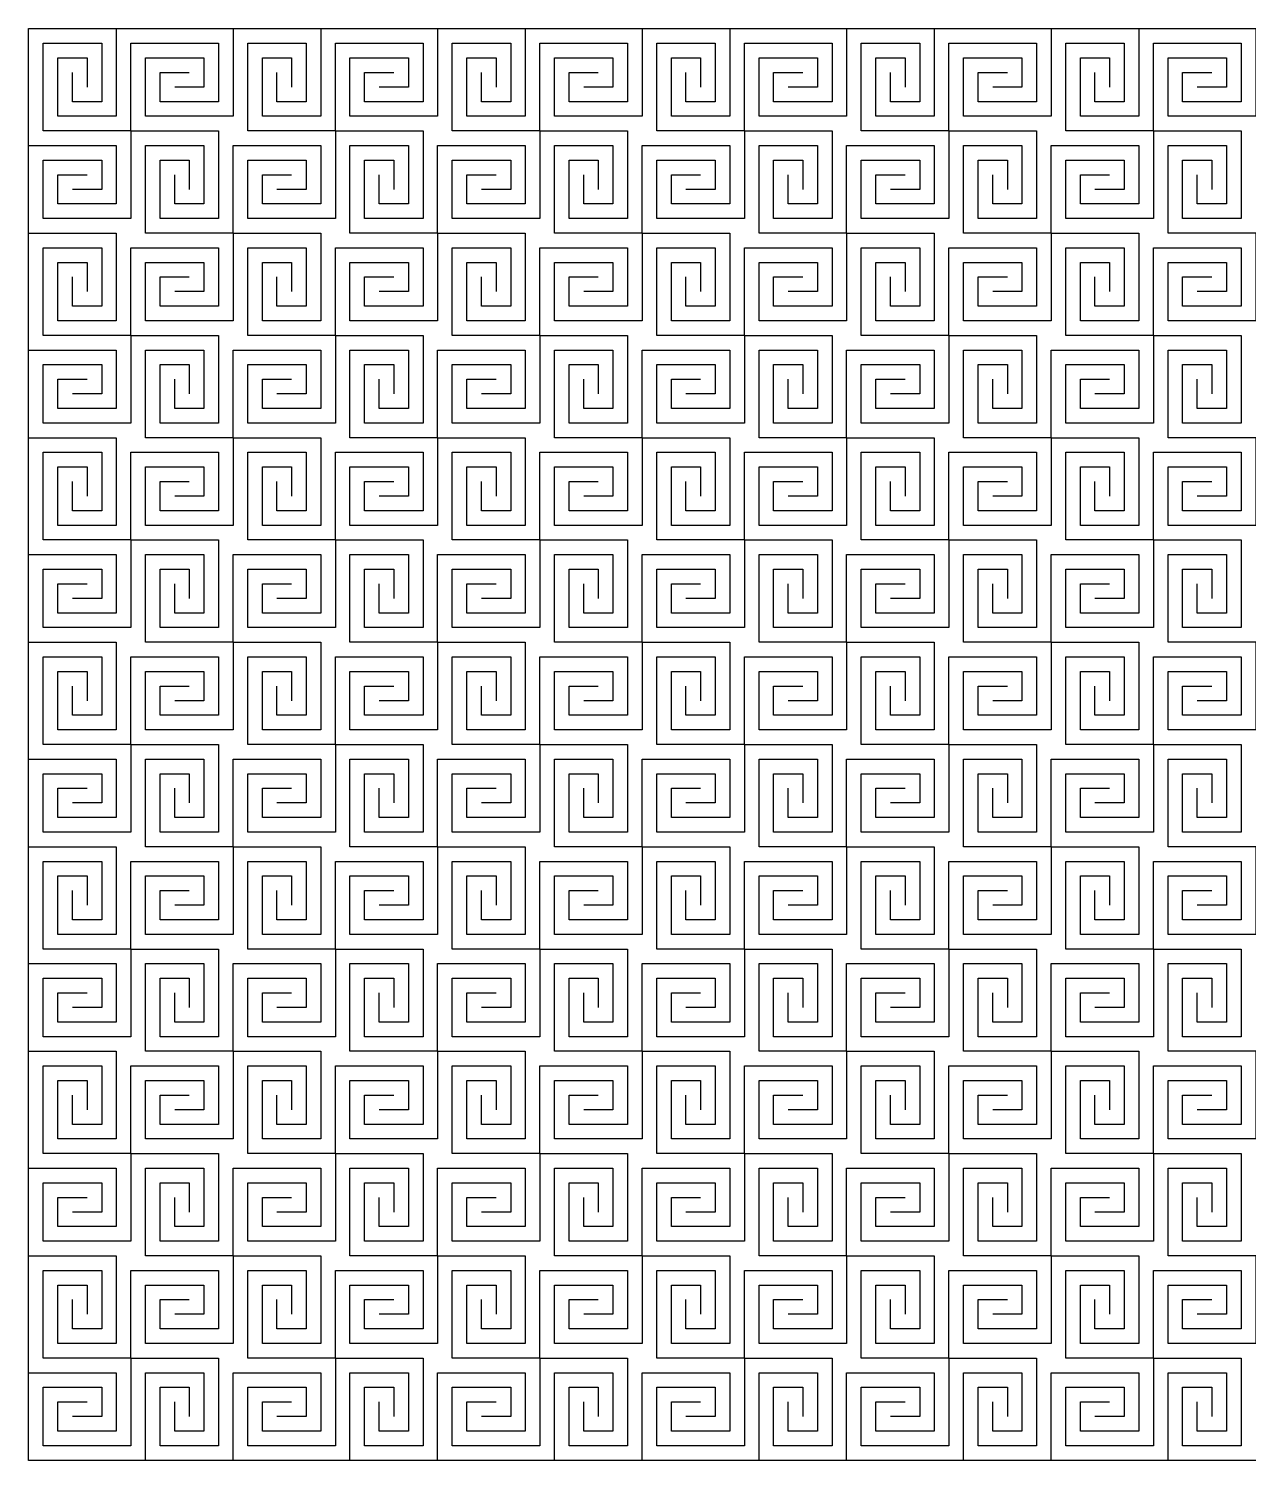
# Model space of a CAD drawing. Header units: millimetres. Extents: x 0 to 120, y 0 to 70.
# Drawn here: x 0 to 59.6, y 0 to 70 of the extents above; entities that cross this region are included whole.
import ezdxf

# ---------------------------------------------------------------- set-up
doc = ezdxf.new("R2010")
doc.units = ezdxf.units.MM
doc.layers.add('CUT', color=1, linetype='CONTINUOUS')

msp = doc.modelspace()

# ---------------------------------------------------------------- linework, layer by layer
at = {"layer": 'CUT'}
for points in [[(0, 70), (4.2857, 70), (4.2857, 65.7143), (1.4286, 65.7143), (1.4286, 68.5714), (2.8571, 68.5714), (2.8571, 67.1429)], [(0, 70), (120, 70), (120, 0), (0, 0), (0, 70)], [(10, 70), (10, 65.7143), (5.7143, 65.7143), (5.7143, 68.5714), (8.5714, 68.5714), (8.5714, 67.1429), (7.1429, 67.1429)], [(10, 70), (14.2857, 70), (14.2857, 65.7143), (11.4286, 65.7143), (11.4286, 68.5714), (12.8571, 68.5714), (12.8571, 67.1429)], [(20, 70), (20, 65.7143), (15.7143, 65.7143), (15.7143, 68.5714), (18.5714, 68.5714), (18.5714, 67.1429), (17.1429, 67.1429)], [(20, 70), (24.2857, 70), (24.2857, 65.7143), (21.4286, 65.7143), (21.4286, 68.5714), (22.8571, 68.5714), (22.8571, 67.1429)], [(30, 70), (30, 65.7143), (25.7143, 65.7143), (25.7143, 68.5714), (28.5714, 68.5714), (28.5714, 67.1429), (27.1429, 67.1429)], [(30, 70), (34.2857, 70), (34.2857, 65.7143), (31.4286, 65.7143), (31.4286, 68.5714), (32.8571, 68.5714), (32.8571, 67.1429)], [(40, 70), (40, 65.7143), (35.7143, 65.7143), (35.7143, 68.5714), (38.5714, 68.5714), (38.5714, 67.1429), (37.1429, 67.1429)], [(40, 70), (44.2857, 70), (44.2857, 65.7143), (41.4286, 65.7143), (41.4286, 68.5714), (42.8571, 68.5714), (42.8571, 67.1429)], [(50, 70), (50, 65.7143), (45.7143, 65.7143), (45.7143, 68.5714), (48.5714, 68.5714), (48.5714, 67.1429), (47.1429, 67.1429)], [(50, 70), (54.2857, 70), (54.2857, 65.7143), (51.4286, 65.7143), (51.4286, 68.5714), (52.8571, 68.5714), (52.8571, 67.1429)], [(60, 70), (60, 65.7143), (55.7143, 65.7143), (55.7143, 68.5714), (58.5714, 68.5714), (58.5714, 67.1429), (57.1429, 67.1429)], [(5, 65), (0.7143, 65), (0.7143, 69.2857), (3.5714, 69.2857), (3.5714, 66.4286), (2.1429, 66.4286), (2.1429, 67.8571)], [(5, 65), (5, 69.2857), (9.2857, 69.2857), (9.2857, 66.4286), (6.4286, 66.4286), (6.4286, 67.8571), (7.8571, 67.8571)], [(15, 65), (10.7143, 65), (10.7143, 69.2857), (13.5714, 69.2857), (13.5714, 66.4286), (12.1429, 66.4286), (12.1429, 67.8571)], [(15, 65), (15, 69.2857), (19.2857, 69.2857), (19.2857, 66.4286), (16.4286, 66.4286), (16.4286, 67.8571), (17.8571, 67.8571)], [(25, 65), (20.7143, 65), (20.7143, 69.2857), (23.5714, 69.2857), (23.5714, 66.4286), (22.1429, 66.4286), (22.1429, 67.8571)], [(25, 65), (25, 69.2857), (29.2857, 69.2857), (29.2857, 66.4286), (26.4286, 66.4286), (26.4286, 67.8571), (27.8571, 67.8571)], [(35, 65), (30.7143, 65), (30.7143, 69.2857), (33.5714, 69.2857), (33.5714, 66.4286), (32.1429, 66.4286), (32.1429, 67.8571)], [(35, 65), (35, 69.2857), (39.2857, 69.2857), (39.2857, 66.4286), (36.4286, 66.4286), (36.4286, 67.8571), (37.8571, 67.8571)], [(45, 65), (40.7143, 65), (40.7143, 69.2857), (43.5714, 69.2857), (43.5714, 66.4286), (42.1429, 66.4286), (42.1429, 67.8571)], [(45, 65), (45, 69.2857), (49.2857, 69.2857), (49.2857, 66.4286), (46.4286, 66.4286), (46.4286, 67.8571), (47.8571, 67.8571)], [(55, 65), (50.7143, 65), (50.7143, 69.2857), (53.5714, 69.2857), (53.5714, 66.4286), (52.1429, 66.4286), (52.1429, 67.8571)], [(55, 65), (55, 69.2857), (59.2857, 69.2857), (59.2857, 66.4286), (56.4286, 66.4286), (56.4286, 67.8571), (57.8571, 67.8571)], [(5, 65), (5, 60.7143), (0.7143, 60.7143), (0.7143, 63.5714), (3.5714, 63.5714), (3.5714, 62.1429), (2.1429, 62.1429)], [(5, 65), (9.2857, 65), (9.2857, 60.7143), (6.4286, 60.7143), (6.4286, 63.5714), (7.8571, 63.5714), (7.8571, 62.1429)], [(15, 65), (15, 60.7143), (10.7143, 60.7143), (10.7143, 63.5714), (13.5714, 63.5714), (13.5714, 62.1429), (12.1429, 62.1429)], [(15, 65), (19.2857, 65), (19.2857, 60.7143), (16.4286, 60.7143), (16.4286, 63.5714), (17.8571, 63.5714), (17.8571, 62.1429)], [(25, 65), (25, 60.7143), (20.7143, 60.7143), (20.7143, 63.5714), (23.5714, 63.5714), (23.5714, 62.1429), (22.1429, 62.1429)], [(25, 65), (29.2857, 65), (29.2857, 60.7143), (26.4286, 60.7143), (26.4286, 63.5714), (27.8571, 63.5714), (27.8571, 62.1429)], [(35, 65), (35, 60.7143), (30.7143, 60.7143), (30.7143, 63.5714), (33.5714, 63.5714), (33.5714, 62.1429), (32.1429, 62.1429)], [(35, 65), (39.2857, 65), (39.2857, 60.7143), (36.4286, 60.7143), (36.4286, 63.5714), (37.8571, 63.5714), (37.8571, 62.1429)], [(45, 65), (45, 60.7143), (40.7143, 60.7143), (40.7143, 63.5714), (43.5714, 63.5714), (43.5714, 62.1429), (42.1429, 62.1429)], [(45, 65), (49.2857, 65), (49.2857, 60.7143), (46.4286, 60.7143), (46.4286, 63.5714), (47.8571, 63.5714), (47.8571, 62.1429)], [(55, 65), (55, 60.7143), (50.7143, 60.7143), (50.7143, 63.5714), (53.5714, 63.5714), (53.5714, 62.1429), (52.1429, 62.1429)], [(55, 65), (59.2857, 65), (59.2857, 60.7143), (56.4286, 60.7143), (56.4286, 63.5714), (57.8571, 63.5714), (57.8571, 62.1429)], [(0, 60), (0, 64.2857), (4.2857, 64.2857), (4.2857, 61.4286), (1.4286, 61.4286), (1.4286, 62.8571), (2.8571, 62.8571)], [(10, 60), (5.7143, 60), (5.7143, 64.2857), (8.5714, 64.2857), (8.5714, 61.4286), (7.1429, 61.4286), (7.1429, 62.8571)], [(10, 60), (10, 64.2857), (14.2857, 64.2857), (14.2857, 61.4286), (11.4286, 61.4286), (11.4286, 62.8571), (12.8571, 62.8571)], [(20, 60), (15.7143, 60), (15.7143, 64.2857), (18.5714, 64.2857), (18.5714, 61.4286), (17.1429, 61.4286), (17.1429, 62.8571)], [(20, 60), (20, 64.2857), (24.2857, 64.2857), (24.2857, 61.4286), (21.4286, 61.4286), (21.4286, 62.8571), (22.8571, 62.8571)], [(30, 60), (25.7143, 60), (25.7143, 64.2857), (28.5714, 64.2857), (28.5714, 61.4286), (27.1429, 61.4286), (27.1429, 62.8571)], [(30, 60), (30, 64.2857), (34.2857, 64.2857), (34.2857, 61.4286), (31.4286, 61.4286), (31.4286, 62.8571), (32.8571, 62.8571)], [(40, 60), (35.7143, 60), (35.7143, 64.2857), (38.5714, 64.2857), (38.5714, 61.4286), (37.1429, 61.4286), (37.1429, 62.8571)], [(40, 60), (40, 64.2857), (44.2857, 64.2857), (44.2857, 61.4286), (41.4286, 61.4286), (41.4286, 62.8571), (42.8571, 62.8571)], [(50, 60), (45.7143, 60), (45.7143, 64.2857), (48.5714, 64.2857), (48.5714, 61.4286), (47.1429, 61.4286), (47.1429, 62.8571)], [(50, 60), (50, 64.2857), (54.2857, 64.2857), (54.2857, 61.4286), (51.4286, 61.4286), (51.4286, 62.8571), (52.8571, 62.8571)], [(60, 60), (55.7143, 60), (55.7143, 64.2857), (58.5714, 64.2857), (58.5714, 61.4286), (57.1429, 61.4286), (57.1429, 62.8571)], [(0, 60), (4.2857, 60), (4.2857, 55.7143), (1.4286, 55.7143), (1.4286, 58.5714), (2.8571, 58.5714), (2.8571, 57.1429)], [(10, 60), (10, 55.7143), (5.7143, 55.7143), (5.7143, 58.5714), (8.5714, 58.5714), (8.5714, 57.1429), (7.1429, 57.1429)], [(10, 60), (14.2857, 60), (14.2857, 55.7143), (11.4286, 55.7143), (11.4286, 58.5714), (12.8571, 58.5714), (12.8571, 57.1429)], [(20, 60), (20, 55.7143), (15.7143, 55.7143), (15.7143, 58.5714), (18.5714, 58.5714), (18.5714, 57.1429), (17.1429, 57.1429)], [(20, 60), (24.2857, 60), (24.2857, 55.7143), (21.4286, 55.7143), (21.4286, 58.5714), (22.8571, 58.5714), (22.8571, 57.1429)], [(30, 60), (30, 55.7143), (25.7143, 55.7143), (25.7143, 58.5714), (28.5714, 58.5714), (28.5714, 57.1429), (27.1429, 57.1429)], [(30, 60), (34.2857, 60), (34.2857, 55.7143), (31.4286, 55.7143), (31.4286, 58.5714), (32.8571, 58.5714), (32.8571, 57.1429)], [(40, 60), (40, 55.7143), (35.7143, 55.7143), (35.7143, 58.5714), (38.5714, 58.5714), (38.5714, 57.1429), (37.1429, 57.1429)], [(40, 60), (44.2857, 60), (44.2857, 55.7143), (41.4286, 55.7143), (41.4286, 58.5714), (42.8571, 58.5714), (42.8571, 57.1429)], [(50, 60), (50, 55.7143), (45.7143, 55.7143), (45.7143, 58.5714), (48.5714, 58.5714), (48.5714, 57.1429), (47.1429, 57.1429)], [(50, 60), (54.2857, 60), (54.2857, 55.7143), (51.4286, 55.7143), (51.4286, 58.5714), (52.8571, 58.5714), (52.8571, 57.1429)], [(60, 60), (60, 55.7143), (55.7143, 55.7143), (55.7143, 58.5714), (58.5714, 58.5714), (58.5714, 57.1429), (57.1429, 57.1429)], [(5, 55), (0.7143, 55), (0.7143, 59.2857), (3.5714, 59.2857), (3.5714, 56.4286), (2.1429, 56.4286), (2.1429, 57.8571)], [(5, 55), (5, 59.2857), (9.2857, 59.2857), (9.2857, 56.4286), (6.4286, 56.4286), (6.4286, 57.8571), (7.8571, 57.8571)], [(15, 55), (10.7143, 55), (10.7143, 59.2857), (13.5714, 59.2857), (13.5714, 56.4286), (12.1429, 56.4286), (12.1429, 57.8571)], [(15, 55), (15, 59.2857), (19.2857, 59.2857), (19.2857, 56.4286), (16.4286, 56.4286), (16.4286, 57.8571), (17.8571, 57.8571)], [(25, 55), (20.7143, 55), (20.7143, 59.2857), (23.5714, 59.2857), (23.5714, 56.4286), (22.1429, 56.4286), (22.1429, 57.8571)], [(25, 55), (25, 59.2857), (29.2857, 59.2857), (29.2857, 56.4286), (26.4286, 56.4286), (26.4286, 57.8571), (27.8571, 57.8571)], [(35, 55), (30.7143, 55), (30.7143, 59.2857), (33.5714, 59.2857), (33.5714, 56.4286), (32.1429, 56.4286), (32.1429, 57.8571)], [(35, 55), (35, 59.2857), (39.2857, 59.2857), (39.2857, 56.4286), (36.4286, 56.4286), (36.4286, 57.8571), (37.8571, 57.8571)], [(45, 55), (40.7143, 55), (40.7143, 59.2857), (43.5714, 59.2857), (43.5714, 56.4286), (42.1429, 56.4286), (42.1429, 57.8571)], [(45, 55), (45, 59.2857), (49.2857, 59.2857), (49.2857, 56.4286), (46.4286, 56.4286), (46.4286, 57.8571), (47.8571, 57.8571)], [(55, 55), (50.7143, 55), (50.7143, 59.2857), (53.5714, 59.2857), (53.5714, 56.4286), (52.1429, 56.4286), (52.1429, 57.8571)], [(55, 55), (55, 59.2857), (59.2857, 59.2857), (59.2857, 56.4286), (56.4286, 56.4286), (56.4286, 57.8571), (57.8571, 57.8571)], [(5, 55), (5, 50.7143), (0.7143, 50.7143), (0.7143, 53.5714), (3.5714, 53.5714), (3.5714, 52.1429), (2.1429, 52.1429)], [(5, 55), (9.2857, 55), (9.2857, 50.7143), (6.4286, 50.7143), (6.4286, 53.5714), (7.8571, 53.5714), (7.8571, 52.1429)], [(15, 55), (15, 50.7143), (10.7143, 50.7143), (10.7143, 53.5714), (13.5714, 53.5714), (13.5714, 52.1429), (12.1429, 52.1429)], [(15, 55), (19.2857, 55), (19.2857, 50.7143), (16.4286, 50.7143), (16.4286, 53.5714), (17.8571, 53.5714), (17.8571, 52.1429)], [(25, 55), (25, 50.7143), (20.7143, 50.7143), (20.7143, 53.5714), (23.5714, 53.5714), (23.5714, 52.1429), (22.1429, 52.1429)], [(25, 55), (29.2857, 55), (29.2857, 50.7143), (26.4286, 50.7143), (26.4286, 53.5714), (27.8571, 53.5714), (27.8571, 52.1429)], [(35, 55), (35, 50.7143), (30.7143, 50.7143), (30.7143, 53.5714), (33.5714, 53.5714), (33.5714, 52.1429), (32.1429, 52.1429)], [(35, 55), (39.2857, 55), (39.2857, 50.7143), (36.4286, 50.7143), (36.4286, 53.5714), (37.8571, 53.5714), (37.8571, 52.1429)], [(45, 55), (45, 50.7143), (40.7143, 50.7143), (40.7143, 53.5714), (43.5714, 53.5714), (43.5714, 52.1429), (42.1429, 52.1429)], [(45, 55), (49.2857, 55), (49.2857, 50.7143), (46.4286, 50.7143), (46.4286, 53.5714), (47.8571, 53.5714), (47.8571, 52.1429)], [(55, 55), (55, 50.7143), (50.7143, 50.7143), (50.7143, 53.5714), (53.5714, 53.5714), (53.5714, 52.1429), (52.1429, 52.1429)], [(55, 55), (59.2857, 55), (59.2857, 50.7143), (56.4286, 50.7143), (56.4286, 53.5714), (57.8571, 53.5714), (57.8571, 52.1429)], [(0, 50), (0, 54.2857), (4.2857, 54.2857), (4.2857, 51.4286), (1.4286, 51.4286), (1.4286, 52.8571), (2.8571, 52.8571)], [(10, 50), (5.7143, 50), (5.7143, 54.2857), (8.5714, 54.2857), (8.5714, 51.4286), (7.1429, 51.4286), (7.1429, 52.8571)], [(10, 50), (10, 54.2857), (14.2857, 54.2857), (14.2857, 51.4286), (11.4286, 51.4286), (11.4286, 52.8571), (12.8571, 52.8571)], [(20, 50), (15.7143, 50), (15.7143, 54.2857), (18.5714, 54.2857), (18.5714, 51.4286), (17.1429, 51.4286), (17.1429, 52.8571)], [(20, 50), (20, 54.2857), (24.2857, 54.2857), (24.2857, 51.4286), (21.4286, 51.4286), (21.4286, 52.8571), (22.8571, 52.8571)], [(30, 50), (25.7143, 50), (25.7143, 54.2857), (28.5714, 54.2857), (28.5714, 51.4286), (27.1429, 51.4286), (27.1429, 52.8571)], [(30, 50), (30, 54.2857), (34.2857, 54.2857), (34.2857, 51.4286), (31.4286, 51.4286), (31.4286, 52.8571), (32.8571, 52.8571)], [(40, 50), (35.7143, 50), (35.7143, 54.2857), (38.5714, 54.2857), (38.5714, 51.4286), (37.1429, 51.4286), (37.1429, 52.8571)], [(40, 50), (40, 54.2857), (44.2857, 54.2857), (44.2857, 51.4286), (41.4286, 51.4286), (41.4286, 52.8571), (42.8571, 52.8571)], [(50, 50), (45.7143, 50), (45.7143, 54.2857), (48.5714, 54.2857), (48.5714, 51.4286), (47.1429, 51.4286), (47.1429, 52.8571)], [(50, 50), (50, 54.2857), (54.2857, 54.2857), (54.2857, 51.4286), (51.4286, 51.4286), (51.4286, 52.8571), (52.8571, 52.8571)], [(60, 50), (55.7143, 50), (55.7143, 54.2857), (58.5714, 54.2857), (58.5714, 51.4286), (57.1429, 51.4286), (57.1429, 52.8571)], [(0, 50), (4.2857, 50), (4.2857, 45.7143), (1.4286, 45.7143), (1.4286, 48.5714), (2.8571, 48.5714), (2.8571, 47.1429)], [(10, 50), (10, 45.7143), (5.7143, 45.7143), (5.7143, 48.5714), (8.5714, 48.5714), (8.5714, 47.1429), (7.1429, 47.1429)], [(10, 50), (14.2857, 50), (14.2857, 45.7143), (11.4286, 45.7143), (11.4286, 48.5714), (12.8571, 48.5714), (12.8571, 47.1429)], [(20, 50), (20, 45.7143), (15.7143, 45.7143), (15.7143, 48.5714), (18.5714, 48.5714), (18.5714, 47.1429), (17.1429, 47.1429)], [(20, 50), (24.2857, 50), (24.2857, 45.7143), (21.4286, 45.7143), (21.4286, 48.5714), (22.8571, 48.5714), (22.8571, 47.1429)], [(30, 50), (30, 45.7143), (25.7143, 45.7143), (25.7143, 48.5714), (28.5714, 48.5714), (28.5714, 47.1429), (27.1429, 47.1429)], [(30, 50), (34.2857, 50), (34.2857, 45.7143), (31.4286, 45.7143), (31.4286, 48.5714), (32.8571, 48.5714), (32.8571, 47.1429)], [(40, 50), (40, 45.7143), (35.7143, 45.7143), (35.7143, 48.5714), (38.5714, 48.5714), (38.5714, 47.1429), (37.1429, 47.1429)], [(40, 50), (44.2857, 50), (44.2857, 45.7143), (41.4286, 45.7143), (41.4286, 48.5714), (42.8571, 48.5714), (42.8571, 47.1429)], [(50, 50), (50, 45.7143), (45.7143, 45.7143), (45.7143, 48.5714), (48.5714, 48.5714), (48.5714, 47.1429), (47.1429, 47.1429)], [(50, 50), (54.2857, 50), (54.2857, 45.7143), (51.4286, 45.7143), (51.4286, 48.5714), (52.8571, 48.5714), (52.8571, 47.1429)], [(60, 50), (60, 45.7143), (55.7143, 45.7143), (55.7143, 48.5714), (58.5714, 48.5714), (58.5714, 47.1429), (57.1429, 47.1429)], [(5, 45), (0.7143, 45), (0.7143, 49.2857), (3.5714, 49.2857), (3.5714, 46.4286), (2.1429, 46.4286), (2.1429, 47.8571)], [(5, 45), (5, 49.2857), (9.2857, 49.2857), (9.2857, 46.4286), (6.4286, 46.4286), (6.4286, 47.8571), (7.8571, 47.8571)], [(15, 45), (10.7143, 45), (10.7143, 49.2857), (13.5714, 49.2857), (13.5714, 46.4286), (12.1429, 46.4286), (12.1429, 47.8571)], [(15, 45), (15, 49.2857), (19.2857, 49.2857), (19.2857, 46.4286), (16.4286, 46.4286), (16.4286, 47.8571), (17.8571, 47.8571)], [(25, 45), (20.7143, 45), (20.7143, 49.2857), (23.5714, 49.2857), (23.5714, 46.4286), (22.1429, 46.4286), (22.1429, 47.8571)], [(25, 45), (25, 49.2857), (29.2857, 49.2857), (29.2857, 46.4286), (26.4286, 46.4286), (26.4286, 47.8571), (27.8571, 47.8571)], [(35, 45), (30.7143, 45), (30.7143, 49.2857), (33.5714, 49.2857), (33.5714, 46.4286), (32.1429, 46.4286), (32.1429, 47.8571)], [(35, 45), (35, 49.2857), (39.2857, 49.2857), (39.2857, 46.4286), (36.4286, 46.4286), (36.4286, 47.8571), (37.8571, 47.8571)], [(45, 45), (40.7143, 45), (40.7143, 49.2857), (43.5714, 49.2857), (43.5714, 46.4286), (42.1429, 46.4286), (42.1429, 47.8571)], [(45, 45), (45, 49.2857), (49.2857, 49.2857), (49.2857, 46.4286), (46.4286, 46.4286), (46.4286, 47.8571), (47.8571, 47.8571)], [(55, 45), (50.7143, 45), (50.7143, 49.2857), (53.5714, 49.2857), (53.5714, 46.4286), (52.1429, 46.4286), (52.1429, 47.8571)], [(55, 45), (55, 49.2857), (59.2857, 49.2857), (59.2857, 46.4286), (56.4286, 46.4286), (56.4286, 47.8571), (57.8571, 47.8571)], [(5, 45), (5, 40.7143), (0.7143, 40.7143), (0.7143, 43.5714), (3.5714, 43.5714), (3.5714, 42.1429), (2.1429, 42.1429)], [(5, 45), (9.2857, 45), (9.2857, 40.7143), (6.4286, 40.7143), (6.4286, 43.5714), (7.8571, 43.5714), (7.8571, 42.1429)], [(15, 45), (15, 40.7143), (10.7143, 40.7143), (10.7143, 43.5714), (13.5714, 43.5714), (13.5714, 42.1429), (12.1429, 42.1429)], [(15, 45), (19.2857, 45), (19.2857, 40.7143), (16.4286, 40.7143), (16.4286, 43.5714), (17.8571, 43.5714), (17.8571, 42.1429)], [(25, 45), (25, 40.7143), (20.7143, 40.7143), (20.7143, 43.5714), (23.5714, 43.5714), (23.5714, 42.1429), (22.1429, 42.1429)], [(25, 45), (29.2857, 45), (29.2857, 40.7143), (26.4286, 40.7143), (26.4286, 43.5714), (27.8571, 43.5714), (27.8571, 42.1429)], [(35, 45), (35, 40.7143), (30.7143, 40.7143), (30.7143, 43.5714), (33.5714, 43.5714), (33.5714, 42.1429), (32.1429, 42.1429)], [(35, 45), (39.2857, 45), (39.2857, 40.7143), (36.4286, 40.7143), (36.4286, 43.5714), (37.8571, 43.5714), (37.8571, 42.1429)], [(45, 45), (45, 40.7143), (40.7143, 40.7143), (40.7143, 43.5714), (43.5714, 43.5714), (43.5714, 42.1429), (42.1429, 42.1429)], [(45, 45), (49.2857, 45), (49.2857, 40.7143), (46.4286, 40.7143), (46.4286, 43.5714), (47.8571, 43.5714), (47.8571, 42.1429)], [(55, 45), (55, 40.7143), (50.7143, 40.7143), (50.7143, 43.5714), (53.5714, 43.5714), (53.5714, 42.1429), (52.1429, 42.1429)], [(55, 45), (59.2857, 45), (59.2857, 40.7143), (56.4286, 40.7143), (56.4286, 43.5714), (57.8571, 43.5714), (57.8571, 42.1429)], [(0, 40), (0, 44.2857), (4.2857, 44.2857), (4.2857, 41.4286), (1.4286, 41.4286), (1.4286, 42.8571), (2.8571, 42.8571)], [(10, 40), (5.7143, 40), (5.7143, 44.2857), (8.5714, 44.2857), (8.5714, 41.4286), (7.1429, 41.4286), (7.1429, 42.8571)], [(10, 40), (10, 44.2857), (14.2857, 44.2857), (14.2857, 41.4286), (11.4286, 41.4286), (11.4286, 42.8571), (12.8571, 42.8571)], [(20, 40), (15.7143, 40), (15.7143, 44.2857), (18.5714, 44.2857), (18.5714, 41.4286), (17.1429, 41.4286), (17.1429, 42.8571)], [(20, 40), (20, 44.2857), (24.2857, 44.2857), (24.2857, 41.4286), (21.4286, 41.4286), (21.4286, 42.8571), (22.8571, 42.8571)], [(30, 40), (25.7143, 40), (25.7143, 44.2857), (28.5714, 44.2857), (28.5714, 41.4286), (27.1429, 41.4286), (27.1429, 42.8571)], [(30, 40), (30, 44.2857), (34.2857, 44.2857), (34.2857, 41.4286), (31.4286, 41.4286), (31.4286, 42.8571), (32.8571, 42.8571)], [(40, 40), (35.7143, 40), (35.7143, 44.2857), (38.5714, 44.2857), (38.5714, 41.4286), (37.1429, 41.4286), (37.1429, 42.8571)], [(40, 40), (40, 44.2857), (44.2857, 44.2857), (44.2857, 41.4286), (41.4286, 41.4286), (41.4286, 42.8571), (42.8571, 42.8571)], [(50, 40), (45.7143, 40), (45.7143, 44.2857), (48.5714, 44.2857), (48.5714, 41.4286), (47.1429, 41.4286), (47.1429, 42.8571)], [(50, 40), (50, 44.2857), (54.2857, 44.2857), (54.2857, 41.4286), (51.4286, 41.4286), (51.4286, 42.8571), (52.8571, 42.8571)], [(60, 40), (55.7143, 40), (55.7143, 44.2857), (58.5714, 44.2857), (58.5714, 41.4286), (57.1429, 41.4286), (57.1429, 42.8571)], [(0, 40), (4.2857, 40), (4.2857, 35.7143), (1.4286, 35.7143), (1.4286, 38.5714), (2.8571, 38.5714), (2.8571, 37.1429)], [(10, 40), (10, 35.7143), (5.7143, 35.7143), (5.7143, 38.5714), (8.5714, 38.5714), (8.5714, 37.1429), (7.1429, 37.1429)], [(10, 40), (14.2857, 40), (14.2857, 35.7143), (11.4286, 35.7143), (11.4286, 38.5714), (12.8571, 38.5714), (12.8571, 37.1429)], [(20, 40), (20, 35.7143), (15.7143, 35.7143), (15.7143, 38.5714), (18.5714, 38.5714), (18.5714, 37.1429), (17.1429, 37.1429)], [(20, 40), (24.2857, 40), (24.2857, 35.7143), (21.4286, 35.7143), (21.4286, 38.5714), (22.8571, 38.5714), (22.8571, 37.1429)], [(30, 40), (30, 35.7143), (25.7143, 35.7143), (25.7143, 38.5714), (28.5714, 38.5714), (28.5714, 37.1429), (27.1429, 37.1429)], [(30, 40), (34.2857, 40), (34.2857, 35.7143), (31.4286, 35.7143), (31.4286, 38.5714), (32.8571, 38.5714), (32.8571, 37.1429)], [(40, 40), (40, 35.7143), (35.7143, 35.7143), (35.7143, 38.5714), (38.5714, 38.5714), (38.5714, 37.1429), (37.1429, 37.1429)], [(40, 40), (44.2857, 40), (44.2857, 35.7143), (41.4286, 35.7143), (41.4286, 38.5714), (42.8571, 38.5714), (42.8571, 37.1429)], [(50, 40), (50, 35.7143), (45.7143, 35.7143), (45.7143, 38.5714), (48.5714, 38.5714), (48.5714, 37.1429), (47.1429, 37.1429)], [(50, 40), (54.2857, 40), (54.2857, 35.7143), (51.4286, 35.7143), (51.4286, 38.5714), (52.8571, 38.5714), (52.8571, 37.1429)], [(60, 40), (60, 35.7143), (55.7143, 35.7143), (55.7143, 38.5714), (58.5714, 38.5714), (58.5714, 37.1429), (57.1429, 37.1429)], [(5, 35), (0.7143, 35), (0.7143, 39.2857), (3.5714, 39.2857), (3.5714, 36.4286), (2.1429, 36.4286), (2.1429, 37.8571)], [(5, 35), (5, 39.2857), (9.2857, 39.2857), (9.2857, 36.4286), (6.4286, 36.4286), (6.4286, 37.8571), (7.8571, 37.8571)], [(15, 35), (10.7143, 35), (10.7143, 39.2857), (13.5714, 39.2857), (13.5714, 36.4286), (12.1429, 36.4286), (12.1429, 37.8571)], [(15, 35), (15, 39.2857), (19.2857, 39.2857), (19.2857, 36.4286), (16.4286, 36.4286), (16.4286, 37.8571), (17.8571, 37.8571)], [(25, 35), (20.7143, 35), (20.7143, 39.2857), (23.5714, 39.2857), (23.5714, 36.4286), (22.1429, 36.4286), (22.1429, 37.8571)], [(25, 35), (25, 39.2857), (29.2857, 39.2857), (29.2857, 36.4286), (26.4286, 36.4286), (26.4286, 37.8571), (27.8571, 37.8571)], [(35, 35), (30.7143, 35), (30.7143, 39.2857), (33.5714, 39.2857), (33.5714, 36.4286), (32.1429, 36.4286), (32.1429, 37.8571)], [(35, 35), (35, 39.2857), (39.2857, 39.2857), (39.2857, 36.4286), (36.4286, 36.4286), (36.4286, 37.8571), (37.8571, 37.8571)], [(45, 35), (40.7143, 35), (40.7143, 39.2857), (43.5714, 39.2857), (43.5714, 36.4286), (42.1429, 36.4286), (42.1429, 37.8571)], [(45, 35), (45, 39.2857), (49.2857, 39.2857), (49.2857, 36.4286), (46.4286, 36.4286), (46.4286, 37.8571), (47.8571, 37.8571)], [(55, 35), (50.7143, 35), (50.7143, 39.2857), (53.5714, 39.2857), (53.5714, 36.4286), (52.1429, 36.4286), (52.1429, 37.8571)], [(55, 35), (55, 39.2857), (59.2857, 39.2857), (59.2857, 36.4286), (56.4286, 36.4286), (56.4286, 37.8571), (57.8571, 37.8571)], [(5, 35), (5, 30.7143), (0.7143, 30.7143), (0.7143, 33.5714), (3.5714, 33.5714), (3.5714, 32.1429), (2.1429, 32.1429)], [(5, 35), (9.2857, 35), (9.2857, 30.7143), (6.4286, 30.7143), (6.4286, 33.5714), (7.8571, 33.5714), (7.8571, 32.1429)], [(15, 35), (15, 30.7143), (10.7143, 30.7143), (10.7143, 33.5714), (13.5714, 33.5714), (13.5714, 32.1429), (12.1429, 32.1429)], [(15, 35), (19.2857, 35), (19.2857, 30.7143), (16.4286, 30.7143), (16.4286, 33.5714), (17.8571, 33.5714), (17.8571, 32.1429)], [(25, 35), (25, 30.7143), (20.7143, 30.7143), (20.7143, 33.5714), (23.5714, 33.5714), (23.5714, 32.1429), (22.1429, 32.1429)], [(25, 35), (29.2857, 35), (29.2857, 30.7143), (26.4286, 30.7143), (26.4286, 33.5714), (27.8571, 33.5714), (27.8571, 32.1429)], [(35, 35), (35, 30.7143), (30.7143, 30.7143), (30.7143, 33.5714), (33.5714, 33.5714), (33.5714, 32.1429), (32.1429, 32.1429)], [(35, 35), (39.2857, 35), (39.2857, 30.7143), (36.4286, 30.7143), (36.4286, 33.5714), (37.8571, 33.5714), (37.8571, 32.1429)], [(45, 35), (45, 30.7143), (40.7143, 30.7143), (40.7143, 33.5714), (43.5714, 33.5714), (43.5714, 32.1429), (42.1429, 32.1429)], [(45, 35), (49.2857, 35), (49.2857, 30.7143), (46.4286, 30.7143), (46.4286, 33.5714), (47.8571, 33.5714), (47.8571, 32.1429)], [(55, 35), (55, 30.7143), (50.7143, 30.7143), (50.7143, 33.5714), (53.5714, 33.5714), (53.5714, 32.1429), (52.1429, 32.1429)], [(55, 35), (59.2857, 35), (59.2857, 30.7143), (56.4286, 30.7143), (56.4286, 33.5714), (57.8571, 33.5714), (57.8571, 32.1429)], [(0, 30), (0, 34.2857), (4.2857, 34.2857), (4.2857, 31.4286), (1.4286, 31.4286), (1.4286, 32.8571), (2.8571, 32.8571)], [(10, 30), (5.7143, 30), (5.7143, 34.2857), (8.5714, 34.2857), (8.5714, 31.4286), (7.1429, 31.4286), (7.1429, 32.8571)], [(10, 30), (10, 34.2857), (14.2857, 34.2857), (14.2857, 31.4286), (11.4286, 31.4286), (11.4286, 32.8571), (12.8571, 32.8571)], [(20, 30), (15.7143, 30), (15.7143, 34.2857), (18.5714, 34.2857), (18.5714, 31.4286), (17.1429, 31.4286), (17.1429, 32.8571)], [(20, 30), (20, 34.2857), (24.2857, 34.2857), (24.2857, 31.4286), (21.4286, 31.4286), (21.4286, 32.8571), (22.8571, 32.8571)], [(30, 30), (25.7143, 30), (25.7143, 34.2857), (28.5714, 34.2857), (28.5714, 31.4286), (27.1429, 31.4286), (27.1429, 32.8571)], [(30, 30), (30, 34.2857), (34.2857, 34.2857), (34.2857, 31.4286), (31.4286, 31.4286), (31.4286, 32.8571), (32.8571, 32.8571)], [(40, 30), (35.7143, 30), (35.7143, 34.2857), (38.5714, 34.2857), (38.5714, 31.4286), (37.1429, 31.4286), (37.1429, 32.8571)], [(40, 30), (40, 34.2857), (44.2857, 34.2857), (44.2857, 31.4286), (41.4286, 31.4286), (41.4286, 32.8571), (42.8571, 32.8571)], [(50, 30), (45.7143, 30), (45.7143, 34.2857), (48.5714, 34.2857), (48.5714, 31.4286), (47.1429, 31.4286), (47.1429, 32.8571)], [(50, 30), (50, 34.2857), (54.2857, 34.2857), (54.2857, 31.4286), (51.4286, 31.4286), (51.4286, 32.8571), (52.8571, 32.8571)], [(60, 30), (55.7143, 30), (55.7143, 34.2857), (58.5714, 34.2857), (58.5714, 31.4286), (57.1429, 31.4286), (57.1429, 32.8571)], [(0, 30), (4.2857, 30), (4.2857, 25.7143), (1.4286, 25.7143), (1.4286, 28.5714), (2.8571, 28.5714), (2.8571, 27.1429)], [(10, 30), (10, 25.7143), (5.7143, 25.7143), (5.7143, 28.5714), (8.5714, 28.5714), (8.5714, 27.1429), (7.1429, 27.1429)], [(10, 30), (14.2857, 30), (14.2857, 25.7143), (11.4286, 25.7143), (11.4286, 28.5714), (12.8571, 28.5714), (12.8571, 27.1429)], [(20, 30), (20, 25.7143), (15.7143, 25.7143), (15.7143, 28.5714), (18.5714, 28.5714), (18.5714, 27.1429), (17.1429, 27.1429)], [(20, 30), (24.2857, 30), (24.2857, 25.7143), (21.4286, 25.7143), (21.4286, 28.5714), (22.8571, 28.5714), (22.8571, 27.1429)], [(30, 30), (30, 25.7143), (25.7143, 25.7143), (25.7143, 28.5714), (28.5714, 28.5714), (28.5714, 27.1429), (27.1429, 27.1429)], [(30, 30), (34.2857, 30), (34.2857, 25.7143), (31.4286, 25.7143), (31.4286, 28.5714), (32.8571, 28.5714), (32.8571, 27.1429)], [(40, 30), (40, 25.7143), (35.7143, 25.7143), (35.7143, 28.5714), (38.5714, 28.5714), (38.5714, 27.1429), (37.1429, 27.1429)], [(40, 30), (44.2857, 30), (44.2857, 25.7143), (41.4286, 25.7143), (41.4286, 28.5714), (42.8571, 28.5714), (42.8571, 27.1429)], [(50, 30), (50, 25.7143), (45.7143, 25.7143), (45.7143, 28.5714), (48.5714, 28.5714), (48.5714, 27.1429), (47.1429, 27.1429)], [(50, 30), (54.2857, 30), (54.2857, 25.7143), (51.4286, 25.7143), (51.4286, 28.5714), (52.8571, 28.5714), (52.8571, 27.1429)], [(60, 30), (60, 25.7143), (55.7143, 25.7143), (55.7143, 28.5714), (58.5714, 28.5714), (58.5714, 27.1429), (57.1429, 27.1429)], [(5, 25), (0.7143, 25), (0.7143, 29.2857), (3.5714, 29.2857), (3.5714, 26.4286), (2.1429, 26.4286), (2.1429, 27.8571)], [(5, 25), (5, 29.2857), (9.2857, 29.2857), (9.2857, 26.4286), (6.4286, 26.4286), (6.4286, 27.8571), (7.8571, 27.8571)], [(15, 25), (10.7143, 25), (10.7143, 29.2857), (13.5714, 29.2857), (13.5714, 26.4286), (12.1429, 26.4286), (12.1429, 27.8571)], [(15, 25), (15, 29.2857), (19.2857, 29.2857), (19.2857, 26.4286), (16.4286, 26.4286), (16.4286, 27.8571), (17.8571, 27.8571)], [(25, 25), (20.7143, 25), (20.7143, 29.2857), (23.5714, 29.2857), (23.5714, 26.4286), (22.1429, 26.4286), (22.1429, 27.8571)], [(25, 25), (25, 29.2857), (29.2857, 29.2857), (29.2857, 26.4286), (26.4286, 26.4286), (26.4286, 27.8571), (27.8571, 27.8571)], [(35, 25), (30.7143, 25), (30.7143, 29.2857), (33.5714, 29.2857), (33.5714, 26.4286), (32.1429, 26.4286), (32.1429, 27.8571)], [(35, 25), (35, 29.2857), (39.2857, 29.2857), (39.2857, 26.4286), (36.4286, 26.4286), (36.4286, 27.8571), (37.8571, 27.8571)], [(45, 25), (40.7143, 25), (40.7143, 29.2857), (43.5714, 29.2857), (43.5714, 26.4286), (42.1429, 26.4286), (42.1429, 27.8571)], [(45, 25), (45, 29.2857), (49.2857, 29.2857), (49.2857, 26.4286), (46.4286, 26.4286), (46.4286, 27.8571), (47.8571, 27.8571)], [(55, 25), (50.7143, 25), (50.7143, 29.2857), (53.5714, 29.2857), (53.5714, 26.4286), (52.1429, 26.4286), (52.1429, 27.8571)], [(55, 25), (55, 29.2857), (59.2857, 29.2857), (59.2857, 26.4286), (56.4286, 26.4286), (56.4286, 27.8571), (57.8571, 27.8571)], [(5, 25), (5, 20.7143), (0.7143, 20.7143), (0.7143, 23.5714), (3.5714, 23.5714), (3.5714, 22.1429), (2.1429, 22.1429)], [(5, 25), (9.2857, 25), (9.2857, 20.7143), (6.4286, 20.7143), (6.4286, 23.5714), (7.8571, 23.5714), (7.8571, 22.1429)], [(15, 25), (15, 20.7143), (10.7143, 20.7143), (10.7143, 23.5714), (13.5714, 23.5714), (13.5714, 22.1429), (12.1429, 22.1429)], [(15, 25), (19.2857, 25), (19.2857, 20.7143), (16.4286, 20.7143), (16.4286, 23.5714), (17.8571, 23.5714), (17.8571, 22.1429)], [(25, 25), (25, 20.7143), (20.7143, 20.7143), (20.7143, 23.5714), (23.5714, 23.5714), (23.5714, 22.1429), (22.1429, 22.1429)], [(25, 25), (29.2857, 25), (29.2857, 20.7143), (26.4286, 20.7143), (26.4286, 23.5714), (27.8571, 23.5714), (27.8571, 22.1429)], [(35, 25), (35, 20.7143), (30.7143, 20.7143), (30.7143, 23.5714), (33.5714, 23.5714), (33.5714, 22.1429), (32.1429, 22.1429)], [(35, 25), (39.2857, 25), (39.2857, 20.7143), (36.4286, 20.7143), (36.4286, 23.5714), (37.8571, 23.5714), (37.8571, 22.1429)], [(45, 25), (45, 20.7143), (40.7143, 20.7143), (40.7143, 23.5714), (43.5714, 23.5714), (43.5714, 22.1429), (42.1429, 22.1429)], [(45, 25), (49.2857, 25), (49.2857, 20.7143), (46.4286, 20.7143), (46.4286, 23.5714), (47.8571, 23.5714), (47.8571, 22.1429)], [(55, 25), (55, 20.7143), (50.7143, 20.7143), (50.7143, 23.5714), (53.5714, 23.5714), (53.5714, 22.1429), (52.1429, 22.1429)], [(55, 25), (59.2857, 25), (59.2857, 20.7143), (56.4286, 20.7143), (56.4286, 23.5714), (57.8571, 23.5714), (57.8571, 22.1429)], [(0, 20), (0, 24.2857), (4.2857, 24.2857), (4.2857, 21.4286), (1.4286, 21.4286), (1.4286, 22.8571), (2.8571, 22.8571)], [(10, 20), (5.7143, 20), (5.7143, 24.2857), (8.5714, 24.2857), (8.5714, 21.4286), (7.1429, 21.4286), (7.1429, 22.8571)], [(10, 20), (10, 24.2857), (14.2857, 24.2857), (14.2857, 21.4286), (11.4286, 21.4286), (11.4286, 22.8571), (12.8571, 22.8571)], [(20, 20), (15.7143, 20), (15.7143, 24.2857), (18.5714, 24.2857), (18.5714, 21.4286), (17.1429, 21.4286), (17.1429, 22.8571)], [(20, 20), (20, 24.2857), (24.2857, 24.2857), (24.2857, 21.4286), (21.4286, 21.4286), (21.4286, 22.8571), (22.8571, 22.8571)], [(30, 20), (25.7143, 20), (25.7143, 24.2857), (28.5714, 24.2857), (28.5714, 21.4286), (27.1429, 21.4286), (27.1429, 22.8571)], [(30, 20), (30, 24.2857), (34.2857, 24.2857), (34.2857, 21.4286), (31.4286, 21.4286), (31.4286, 22.8571), (32.8571, 22.8571)], [(40, 20), (35.7143, 20), (35.7143, 24.2857), (38.5714, 24.2857), (38.5714, 21.4286), (37.1429, 21.4286), (37.1429, 22.8571)], [(40, 20), (40, 24.2857), (44.2857, 24.2857), (44.2857, 21.4286), (41.4286, 21.4286), (41.4286, 22.8571), (42.8571, 22.8571)], [(50, 20), (45.7143, 20), (45.7143, 24.2857), (48.5714, 24.2857), (48.5714, 21.4286), (47.1429, 21.4286), (47.1429, 22.8571)], [(50, 20), (50, 24.2857), (54.2857, 24.2857), (54.2857, 21.4286), (51.4286, 21.4286), (51.4286, 22.8571), (52.8571, 22.8571)], [(60, 20), (55.7143, 20), (55.7143, 24.2857), (58.5714, 24.2857), (58.5714, 21.4286), (57.1429, 21.4286), (57.1429, 22.8571)], [(0, 20), (4.2857, 20), (4.2857, 15.7143), (1.4286, 15.7143), (1.4286, 18.5714), (2.8571, 18.5714), (2.8571, 17.1429)], [(10, 20), (10, 15.7143), (5.7143, 15.7143), (5.7143, 18.5714), (8.5714, 18.5714), (8.5714, 17.1429), (7.1429, 17.1429)], [(10, 20), (14.2857, 20), (14.2857, 15.7143), (11.4286, 15.7143), (11.4286, 18.5714), (12.8571, 18.5714), (12.8571, 17.1429)], [(20, 20), (20, 15.7143), (15.7143, 15.7143), (15.7143, 18.5714), (18.5714, 18.5714), (18.5714, 17.1429), (17.1429, 17.1429)], [(20, 20), (24.2857, 20), (24.2857, 15.7143), (21.4286, 15.7143), (21.4286, 18.5714), (22.8571, 18.5714), (22.8571, 17.1429)], [(30, 20), (30, 15.7143), (25.7143, 15.7143), (25.7143, 18.5714), (28.5714, 18.5714), (28.5714, 17.1429), (27.1429, 17.1429)], [(30, 20), (34.2857, 20), (34.2857, 15.7143), (31.4286, 15.7143), (31.4286, 18.5714), (32.8571, 18.5714), (32.8571, 17.1429)], [(40, 20), (40, 15.7143), (35.7143, 15.7143), (35.7143, 18.5714), (38.5714, 18.5714), (38.5714, 17.1429), (37.1429, 17.1429)], [(40, 20), (44.2857, 20), (44.2857, 15.7143), (41.4286, 15.7143), (41.4286, 18.5714), (42.8571, 18.5714), (42.8571, 17.1429)], [(50, 20), (50, 15.7143), (45.7143, 15.7143), (45.7143, 18.5714), (48.5714, 18.5714), (48.5714, 17.1429), (47.1429, 17.1429)], [(50, 20), (54.2857, 20), (54.2857, 15.7143), (51.4286, 15.7143), (51.4286, 18.5714), (52.8571, 18.5714), (52.8571, 17.1429)], [(60, 20), (60, 15.7143), (55.7143, 15.7143), (55.7143, 18.5714), (58.5714, 18.5714), (58.5714, 17.1429), (57.1429, 17.1429)], [(5, 15), (0.7143, 15), (0.7143, 19.2857), (3.5714, 19.2857), (3.5714, 16.4286), (2.1429, 16.4286), (2.1429, 17.8571)], [(5, 15), (5, 19.2857), (9.2857, 19.2857), (9.2857, 16.4286), (6.4286, 16.4286), (6.4286, 17.8571), (7.8571, 17.8571)], [(15, 15), (10.7143, 15), (10.7143, 19.2857), (13.5714, 19.2857), (13.5714, 16.4286), (12.1429, 16.4286), (12.1429, 17.8571)], [(15, 15), (15, 19.2857), (19.2857, 19.2857), (19.2857, 16.4286), (16.4286, 16.4286), (16.4286, 17.8571), (17.8571, 17.8571)], [(25, 15), (20.7143, 15), (20.7143, 19.2857), (23.5714, 19.2857), (23.5714, 16.4286), (22.1429, 16.4286), (22.1429, 17.8571)], [(25, 15), (25, 19.2857), (29.2857, 19.2857), (29.2857, 16.4286), (26.4286, 16.4286), (26.4286, 17.8571), (27.8571, 17.8571)], [(35, 15), (30.7143, 15), (30.7143, 19.2857), (33.5714, 19.2857), (33.5714, 16.4286), (32.1429, 16.4286), (32.1429, 17.8571)], [(35, 15), (35, 19.2857), (39.2857, 19.2857), (39.2857, 16.4286), (36.4286, 16.4286), (36.4286, 17.8571), (37.8571, 17.8571)], [(45, 15), (40.7143, 15), (40.7143, 19.2857), (43.5714, 19.2857), (43.5714, 16.4286), (42.1429, 16.4286), (42.1429, 17.8571)], [(45, 15), (45, 19.2857), (49.2857, 19.2857), (49.2857, 16.4286), (46.4286, 16.4286), (46.4286, 17.8571), (47.8571, 17.8571)], [(55, 15), (50.7143, 15), (50.7143, 19.2857), (53.5714, 19.2857), (53.5714, 16.4286), (52.1429, 16.4286), (52.1429, 17.8571)], [(55, 15), (55, 19.2857), (59.2857, 19.2857), (59.2857, 16.4286), (56.4286, 16.4286), (56.4286, 17.8571), (57.8571, 17.8571)], [(5, 15), (5, 10.7143), (0.7143, 10.7143), (0.7143, 13.5714), (3.5714, 13.5714), (3.5714, 12.1429), (2.1429, 12.1429)], [(5, 15), (9.2857, 15), (9.2857, 10.7143), (6.4286, 10.7143), (6.4286, 13.5714), (7.8571, 13.5714), (7.8571, 12.1429)], [(15, 15), (15, 10.7143), (10.7143, 10.7143), (10.7143, 13.5714), (13.5714, 13.5714), (13.5714, 12.1429), (12.1429, 12.1429)], [(15, 15), (19.2857, 15), (19.2857, 10.7143), (16.4286, 10.7143), (16.4286, 13.5714), (17.8571, 13.5714), (17.8571, 12.1429)], [(25, 15), (25, 10.7143), (20.7143, 10.7143), (20.7143, 13.5714), (23.5714, 13.5714), (23.5714, 12.1429), (22.1429, 12.1429)], [(25, 15), (29.2857, 15), (29.2857, 10.7143), (26.4286, 10.7143), (26.4286, 13.5714), (27.8571, 13.5714), (27.8571, 12.1429)], [(35, 15), (35, 10.7143), (30.7143, 10.7143), (30.7143, 13.5714), (33.5714, 13.5714), (33.5714, 12.1429), (32.1429, 12.1429)], [(35, 15), (39.2857, 15), (39.2857, 10.7143), (36.4286, 10.7143), (36.4286, 13.5714), (37.8571, 13.5714), (37.8571, 12.1429)], [(45, 15), (45, 10.7143), (40.7143, 10.7143), (40.7143, 13.5714), (43.5714, 13.5714), (43.5714, 12.1429), (42.1429, 12.1429)], [(45, 15), (49.2857, 15), (49.2857, 10.7143), (46.4286, 10.7143), (46.4286, 13.5714), (47.8571, 13.5714), (47.8571, 12.1429)], [(55, 15), (55, 10.7143), (50.7143, 10.7143), (50.7143, 13.5714), (53.5714, 13.5714), (53.5714, 12.1429), (52.1429, 12.1429)], [(55, 15), (59.2857, 15), (59.2857, 10.7143), (56.4286, 10.7143), (56.4286, 13.5714), (57.8571, 13.5714), (57.8571, 12.1429)], [(0, 10), (0, 14.2857), (4.2857, 14.2857), (4.2857, 11.4286), (1.4286, 11.4286), (1.4286, 12.8571), (2.8571, 12.8571)], [(10, 10), (5.7143, 10), (5.7143, 14.2857), (8.5714, 14.2857), (8.5714, 11.4286), (7.1429, 11.4286), (7.1429, 12.8571)], [(10, 10), (10, 14.2857), (14.2857, 14.2857), (14.2857, 11.4286), (11.4286, 11.4286), (11.4286, 12.8571), (12.8571, 12.8571)], [(20, 10), (15.7143, 10), (15.7143, 14.2857), (18.5714, 14.2857), (18.5714, 11.4286), (17.1429, 11.4286), (17.1429, 12.8571)], [(20, 10), (20, 14.2857), (24.2857, 14.2857), (24.2857, 11.4286), (21.4286, 11.4286), (21.4286, 12.8571), (22.8571, 12.8571)], [(30, 10), (25.7143, 10), (25.7143, 14.2857), (28.5714, 14.2857), (28.5714, 11.4286), (27.1429, 11.4286), (27.1429, 12.8571)], [(30, 10), (30, 14.2857), (34.2857, 14.2857), (34.2857, 11.4286), (31.4286, 11.4286), (31.4286, 12.8571), (32.8571, 12.8571)], [(40, 10), (35.7143, 10), (35.7143, 14.2857), (38.5714, 14.2857), (38.5714, 11.4286), (37.1429, 11.4286), (37.1429, 12.8571)], [(40, 10), (40, 14.2857), (44.2857, 14.2857), (44.2857, 11.4286), (41.4286, 11.4286), (41.4286, 12.8571), (42.8571, 12.8571)], [(50, 10), (45.7143, 10), (45.7143, 14.2857), (48.5714, 14.2857), (48.5714, 11.4286), (47.1429, 11.4286), (47.1429, 12.8571)], [(50, 10), (50, 14.2857), (54.2857, 14.2857), (54.2857, 11.4286), (51.4286, 11.4286), (51.4286, 12.8571), (52.8571, 12.8571)], [(60, 10), (55.7143, 10), (55.7143, 14.2857), (58.5714, 14.2857), (58.5714, 11.4286), (57.1429, 11.4286), (57.1429, 12.8571)], [(0, 10), (4.2857, 10), (4.2857, 5.7143), (1.4286, 5.7143), (1.4286, 8.5714), (2.8571, 8.5714), (2.8571, 7.1429)], [(10, 10), (10, 5.7143), (5.7143, 5.7143), (5.7143, 8.5714), (8.5714, 8.5714), (8.5714, 7.1429), (7.1429, 7.1429)], [(10, 10), (14.2857, 10), (14.2857, 5.7143), (11.4286, 5.7143), (11.4286, 8.5714), (12.8571, 8.5714), (12.8571, 7.1429)], [(20, 10), (20, 5.7143), (15.7143, 5.7143), (15.7143, 8.5714), (18.5714, 8.5714), (18.5714, 7.1429), (17.1429, 7.1429)], [(20, 10), (24.2857, 10), (24.2857, 5.7143), (21.4286, 5.7143), (21.4286, 8.5714), (22.8571, 8.5714), (22.8571, 7.1429)], [(30, 10), (30, 5.7143), (25.7143, 5.7143), (25.7143, 8.5714), (28.5714, 8.5714), (28.5714, 7.1429), (27.1429, 7.1429)], [(30, 10), (34.2857, 10), (34.2857, 5.7143), (31.4286, 5.7143), (31.4286, 8.5714), (32.8571, 8.5714), (32.8571, 7.1429)], [(40, 10), (40, 5.7143), (35.7143, 5.7143), (35.7143, 8.5714), (38.5714, 8.5714), (38.5714, 7.1429), (37.1429, 7.1429)], [(40, 10), (44.2857, 10), (44.2857, 5.7143), (41.4286, 5.7143), (41.4286, 8.5714), (42.8571, 8.5714), (42.8571, 7.1429)], [(50, 10), (50, 5.7143), (45.7143, 5.7143), (45.7143, 8.5714), (48.5714, 8.5714), (48.5714, 7.1429), (47.1429, 7.1429)], [(50, 10), (54.2857, 10), (54.2857, 5.7143), (51.4286, 5.7143), (51.4286, 8.5714), (52.8571, 8.5714), (52.8571, 7.1429)], [(60, 10), (60, 5.7143), (55.7143, 5.7143), (55.7143, 8.5714), (58.5714, 8.5714), (58.5714, 7.1429), (57.1429, 7.1429)], [(5, 5), (0.7143, 5), (0.7143, 9.2857), (3.5714, 9.2857), (3.5714, 6.4286), (2.1429, 6.4286), (2.1429, 7.8571)], [(5, 5), (5, 9.2857), (9.2857, 9.2857), (9.2857, 6.4286), (6.4286, 6.4286), (6.4286, 7.8571), (7.8571, 7.8571)], [(15, 5), (10.7143, 5), (10.7143, 9.2857), (13.5714, 9.2857), (13.5714, 6.4286), (12.1429, 6.4286), (12.1429, 7.8571)], [(15, 5), (15, 9.2857), (19.2857, 9.2857), (19.2857, 6.4286), (16.4286, 6.4286), (16.4286, 7.8571), (17.8571, 7.8571)], [(25, 5), (20.7143, 5), (20.7143, 9.2857), (23.5714, 9.2857), (23.5714, 6.4286), (22.1429, 6.4286), (22.1429, 7.8571)], [(25, 5), (25, 9.2857), (29.2857, 9.2857), (29.2857, 6.4286), (26.4286, 6.4286), (26.4286, 7.8571), (27.8571, 7.8571)], [(35, 5), (30.7143, 5), (30.7143, 9.2857), (33.5714, 9.2857), (33.5714, 6.4286), (32.1429, 6.4286), (32.1429, 7.8571)], [(35, 5), (35, 9.2857), (39.2857, 9.2857), (39.2857, 6.4286), (36.4286, 6.4286), (36.4286, 7.8571), (37.8571, 7.8571)], [(45, 5), (40.7143, 5), (40.7143, 9.2857), (43.5714, 9.2857), (43.5714, 6.4286), (42.1429, 6.4286), (42.1429, 7.8571)], [(45, 5), (45, 9.2857), (49.2857, 9.2857), (49.2857, 6.4286), (46.4286, 6.4286), (46.4286, 7.8571), (47.8571, 7.8571)], [(55, 5), (50.7143, 5), (50.7143, 9.2857), (53.5714, 9.2857), (53.5714, 6.4286), (52.1429, 6.4286), (52.1429, 7.8571)], [(55, 5), (55, 9.2857), (59.2857, 9.2857), (59.2857, 6.4286), (56.4286, 6.4286), (56.4286, 7.8571), (57.8571, 7.8571)], [(5, 5), (5, 0.7143), (0.7143, 0.7143), (0.7143, 3.5714), (3.5714, 3.5714), (3.5714, 2.1429), (2.1429, 2.1429)], [(5, 5), (9.2857, 5), (9.2857, 0.7143), (6.4286, 0.7143), (6.4286, 3.5714), (7.8571, 3.5714), (7.8571, 2.1429)], [(15, 5), (15, 0.7143), (10.7143, 0.7143), (10.7143, 3.5714), (13.5714, 3.5714), (13.5714, 2.1429), (12.1429, 2.1429)], [(15, 5), (19.2857, 5), (19.2857, 0.7143), (16.4286, 0.7143), (16.4286, 3.5714), (17.8571, 3.5714), (17.8571, 2.1429)], [(25, 5), (25, 0.7143), (20.7143, 0.7143), (20.7143, 3.5714), (23.5714, 3.5714), (23.5714, 2.1429), (22.1429, 2.1429)], [(25, 5), (29.2857, 5), (29.2857, 0.7143), (26.4286, 0.7143), (26.4286, 3.5714), (27.8571, 3.5714), (27.8571, 2.1429)], [(35, 5), (35, 0.7143), (30.7143, 0.7143), (30.7143, 3.5714), (33.5714, 3.5714), (33.5714, 2.1429), (32.1429, 2.1429)], [(35, 5), (39.2857, 5), (39.2857, 0.7143), (36.4286, 0.7143), (36.4286, 3.5714), (37.8571, 3.5714), (37.8571, 2.1429)], [(45, 5), (45, 0.7143), (40.7143, 0.7143), (40.7143, 3.5714), (43.5714, 3.5714), (43.5714, 2.1429), (42.1429, 2.1429)], [(45, 5), (49.2857, 5), (49.2857, 0.7143), (46.4286, 0.7143), (46.4286, 3.5714), (47.8571, 3.5714), (47.8571, 2.1429)], [(55, 5), (55, 0.7143), (50.7143, 0.7143), (50.7143, 3.5714), (53.5714, 3.5714), (53.5714, 2.1429), (52.1429, 2.1429)], [(55, 5), (59.2857, 5), (59.2857, 0.7143), (56.4286, 0.7143), (56.4286, 3.5714), (57.8571, 3.5714), (57.8571, 2.1429)], [(0, 0), (0, 4.2857), (4.2857, 4.2857), (4.2857, 1.4286), (1.4286, 1.4286), (1.4286, 2.8571), (2.8571, 2.8571)], [(10, 0), (5.7143, 0), (5.7143, 4.2857), (8.5714, 4.2857), (8.5714, 1.4286), (7.1429, 1.4286), (7.1429, 2.8571)], [(10, 0), (10, 4.2857), (14.2857, 4.2857), (14.2857, 1.4286), (11.4286, 1.4286), (11.4286, 2.8571), (12.8571, 2.8571)], [(20, 0), (15.7143, 0), (15.7143, 4.2857), (18.5714, 4.2857), (18.5714, 1.4286), (17.1429, 1.4286), (17.1429, 2.8571)], [(20, 0), (20, 4.2857), (24.2857, 4.2857), (24.2857, 1.4286), (21.4286, 1.4286), (21.4286, 2.8571), (22.8571, 2.8571)], [(30, 0), (25.7143, 0), (25.7143, 4.2857), (28.5714, 4.2857), (28.5714, 1.4286), (27.1429, 1.4286), (27.1429, 2.8571)], [(30, 0), (30, 4.2857), (34.2857, 4.2857), (34.2857, 1.4286), (31.4286, 1.4286), (31.4286, 2.8571), (32.8571, 2.8571)], [(40, 0), (35.7143, 0), (35.7143, 4.2857), (38.5714, 4.2857), (38.5714, 1.4286), (37.1429, 1.4286), (37.1429, 2.8571)], [(40, 0), (40, 4.2857), (44.2857, 4.2857), (44.2857, 1.4286), (41.4286, 1.4286), (41.4286, 2.8571), (42.8571, 2.8571)], [(50, 0), (45.7143, 0), (45.7143, 4.2857), (48.5714, 4.2857), (48.5714, 1.4286), (47.1429, 1.4286), (47.1429, 2.8571)], [(50, 0), (50, 4.2857), (54.2857, 4.2857), (54.2857, 1.4286), (51.4286, 1.4286), (51.4286, 2.8571), (52.8571, 2.8571)], [(60, 0), (55.7143, 0), (55.7143, 4.2857), (58.5714, 4.2857), (58.5714, 1.4286), (57.1429, 1.4286), (57.1429, 2.8571)]]:
    msp.add_lwpolyline(points, dxfattribs=at)

doc.saveas('drawing.dxf')
